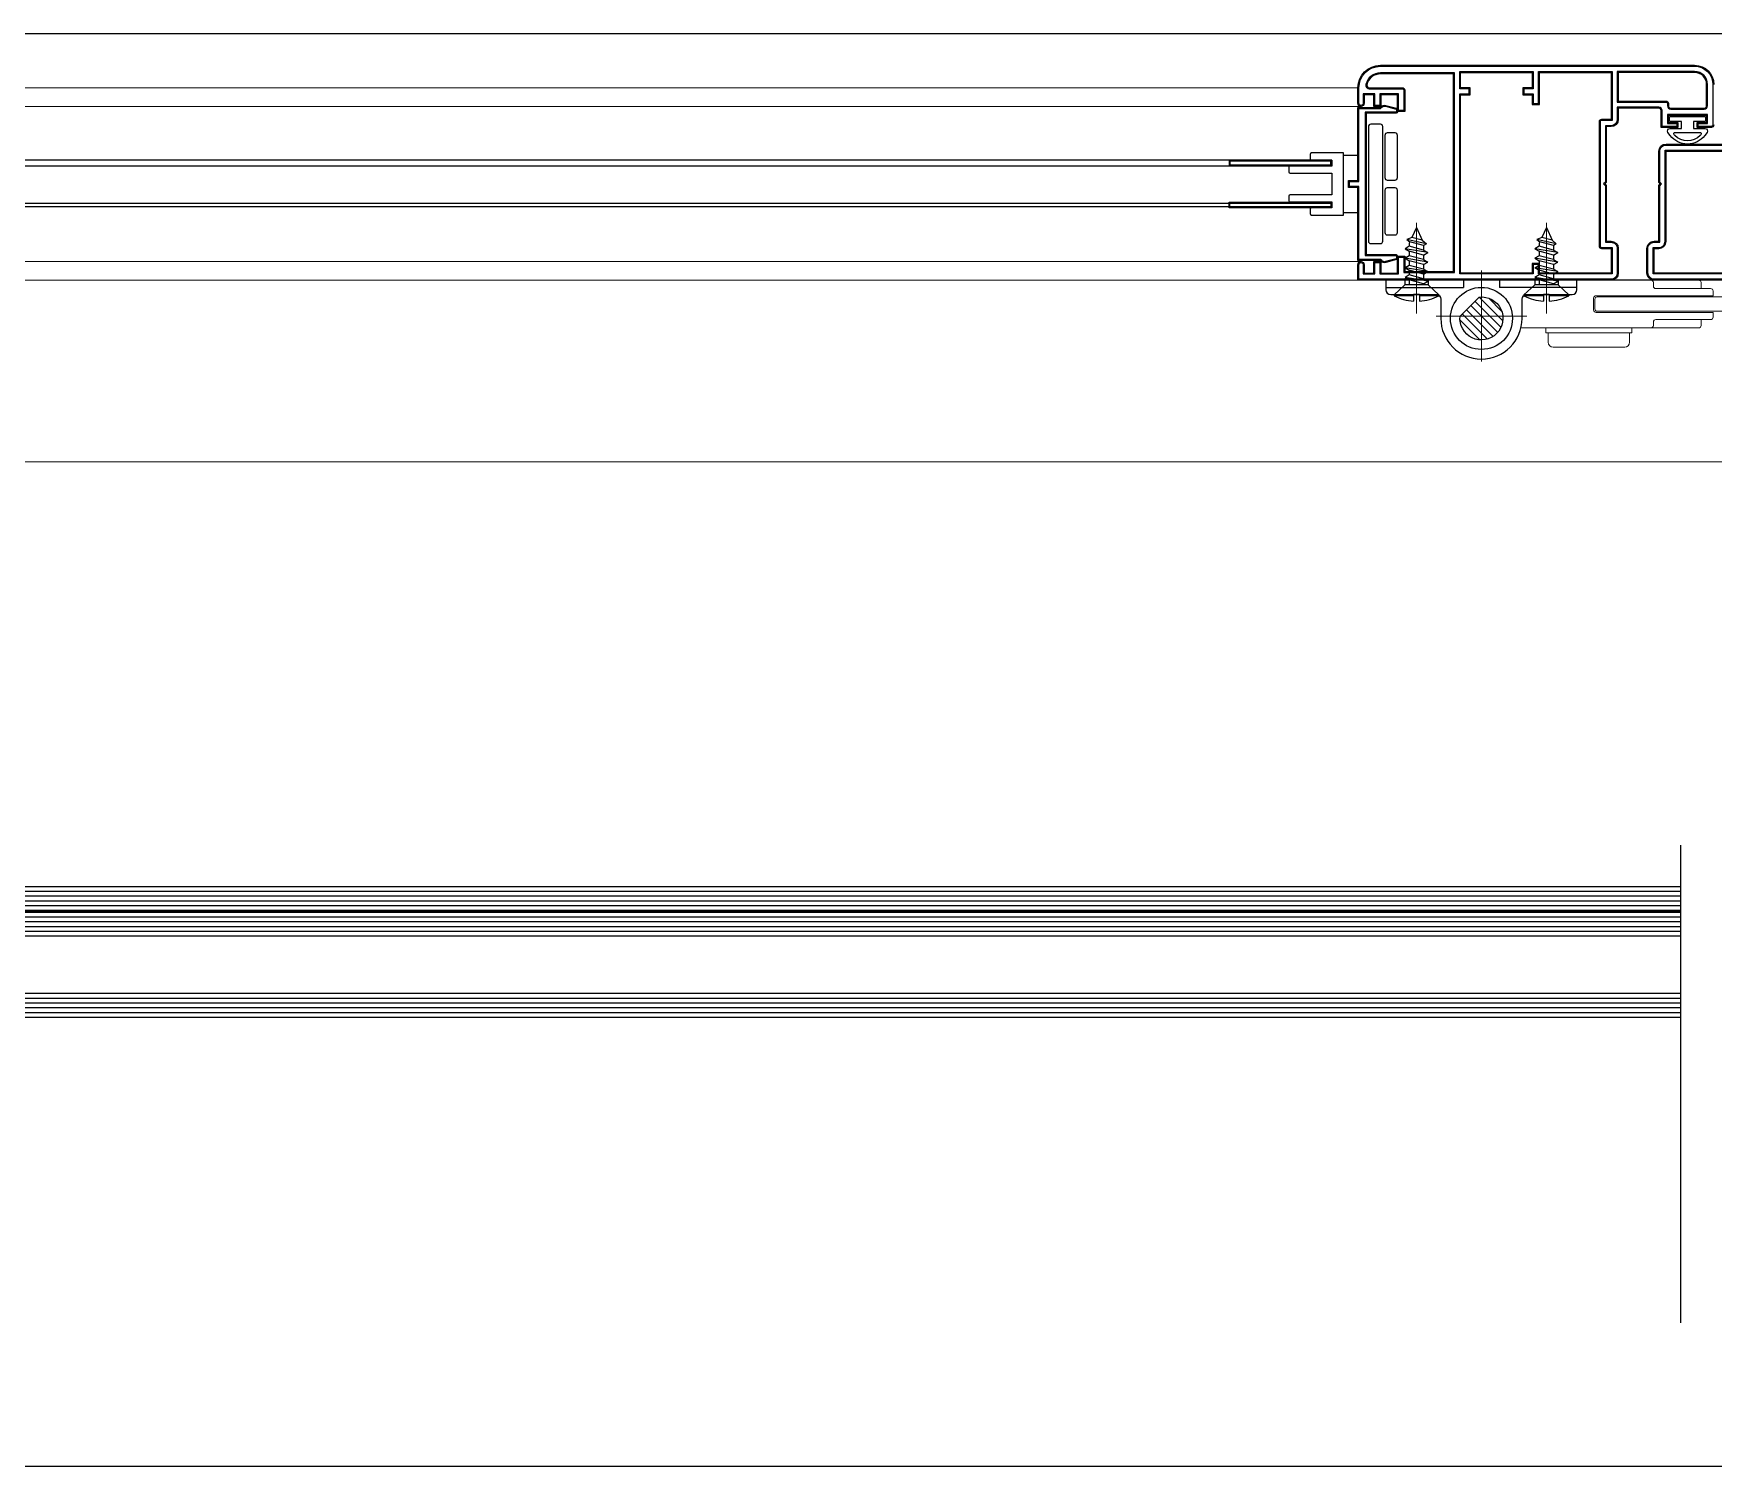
# Model space of a CAD drawing. Header units: millimetres. Extents: x 1251.1 to 1334.1, y 1577.6 to 1641.3.
# Drawn here: x 1304.3239 to 1304.6757, y 1610.4513 to 1610.7513 of the extents above; entities that cross this region are included whole.
import ezdxf

# ---------------------------------------------------------------- set-up
doc = ezdxf.new("R2010")
doc.units = ezdxf.units.MM
doc.linetypes.add('ACAD_ISO02W100', pattern=[15, 12, -3])
doc.linetypes.add('TRATTOPUNTO', pattern=[1, 0.5, -0.25, 0, -0.25])
for name, color, linetype in [('FINESTRA_finissime', 251, 'Continuous'), ('MONTANTI sezioni - windows structure section', 2, 'Continuous'), ('MURATURA', 140, 'Continuous')]:
    doc.layers.add(name, color=color, linetype=linetype)
doc.layers.add('PROIEZIONI finissime - fine lines', color=251, linetype='Continuous', lineweight=9)
doc.layers.add('TRATTEGGIO - hatch', color=252, linetype='Continuous', lineweight=20)
doc.layers.add('VETRATE sezioni - windows sections', color=7, linetype='Continuous', true_color=0x4d79ff)

# ---------------------------------------------------------------- blocks, each defined once
blk = doc.blocks.new('*X10')
at = {"color": 0}
for p, q in [((359.3648275959583, 274.5120138535726), (363.4919762077227, 278.639162465337)), ((359.8374116441786, 273.2168309488265), (365.09775321544, 278.4771725200879)), ((360.7212951206618, 272.3329474723433), (366.3101411133984, 277.9217934650799)), ((361.605178597145, 271.4490639958602), (367.2537434603975, 277.0976288591127)), ((362.4890620736281, 270.565180519377), (367.9447591065739, 276.0208775523227)), ((363.3729455501113, 269.6812970428938), (368.3248739252244, 274.6332254180068)), ((365.3812243825203, 269.9218089223364), (368.0821811389591, 272.6227656787752))]:
    blk.add_line(p, q, dxfattribs=at)

msp = doc.modelspace()

# ---------------------------------------------------------------- linework, layer by layer
at = {"layer": 'FINESTRA_finissime', "color": 145, "linetype": 'TRATTOPUNTO', "ltscale": 0.02}
msp.add_line((1304.668891743719, 1610.481328795551), (1304.668891743719, 1610.628326230804), dxfattribs=at)
at = {"layer": 'MONTANTI sezioni - windows structure section'}
for p, q in [((1304.595756264216, 1610.72477800721), (1304.160090323472, 1610.72477800721)), ((1304.574256264216, 1610.72477800721), (1304.574256264216, 1610.72357800721)), ((1304.595556264216, 1610.72457800721), (1304.574456264216, 1610.72457800721)), ((1304.574456264216, 1610.72457800721), (1304.574456264216, 1610.72377800721)), ((1304.595556264216, 1610.72377800721), (1304.595556264216, 1610.72457800721)), ((1304.595756264216, 1610.72357800721), (1304.595756264216, 1610.72477800721)), ((1304.598256264216, 1610.72577800721), (1304.601256264216, 1610.72577800721)), ((1304.160090323472, 1610.72357800721), (1304.595756264216, 1610.72357800721)), ((1304.574456264216, 1610.72377800721), (1304.595556264216, 1610.72377800721)), ((1304.159890323472, 1610.71577800721), (1304.595556264216, 1610.71577800721)), ((1304.595556264216, 1610.71497800721), (1304.159890323472, 1610.71497800721)), ((1304.574256264216, 1610.71597800721), (1304.595756264216, 1610.71597800721)), ((1304.574256264216, 1610.71477800721), (1304.574256264216, 1610.71597800721)), ((1304.595756264216, 1610.71477800721), (1304.574256264216, 1610.71477800721)), ((1304.574456264216, 1610.71497800721), (1304.574456264216, 1610.71577800721)), ((1304.595556264216, 1610.71577800721), (1304.595556264216, 1610.71497800721)), ((1304.595756264216, 1610.71597800721), (1304.595756264216, 1610.71477800721)), ((1304.598256264216, 1610.71377800721), (1304.601256264216, 1610.71377800721)), ((1304.613506785248, 1610.71062800721), (1304.612556750673, 1610.708590651489)), ((1304.613506785248, 1610.71062800721), (1304.614728126156, 1610.708008833182)), ((1304.640706785248, 1610.71062800721), (1304.639756750673, 1610.708590651489)), ((1304.640706785248, 1610.71062800721), (1304.641928126156, 1610.708008833182)), ((1304.612006785248, 1610.706738014281), (1304.611106785248, 1610.706218399038)), ((1304.611477943994, 1610.708159597696), (1304.612127612844, 1610.707670362443)), ((1304.612556750673, 1610.708590651489), (1304.611499466211, 1610.708155996316)), ((1304.615568002652, 1610.707266170491), (1304.611499466211, 1610.708155996316)), ((1304.612127612844, 1610.707670362443), (1304.612006785248, 1610.707411246829)), ((1304.612006785248, 1610.707411246829), (1304.612006785248, 1610.706738014281)), ((1304.615006785248, 1610.705934166703), (1304.612006785248, 1610.706738014281)), ((1304.615006785248, 1610.706898890523), (1304.612127612844, 1610.707670362443)), ((1304.614728126156, 1610.708008833182), (1304.612556750673, 1610.708590651489)), ((1304.614728126156, 1610.708008833182), (1304.615582708635, 1610.707256664812)), ((1304.615582708635, 1610.707256664812), (1304.615006785248, 1610.706898890523)), ((1304.615006785248, 1610.706898890523), (1304.615006785248, 1610.705934166703)), ((1304.639206785248, 1610.706738014281), (1304.638306785248, 1610.706218399038)), ((1304.638677943994, 1610.708159597696), (1304.639327612844, 1610.707670362443)), ((1304.639756750673, 1610.708590651489), (1304.638699466211, 1610.708155996316)), ((1304.642768002652, 1610.707266170491), (1304.638699466211, 1610.708155996316)), ((1304.639327612844, 1610.707670362443), (1304.639206785248, 1610.707411246829)), ((1304.639206785248, 1610.707411246829), (1304.639206785248, 1610.706738014281)), ((1304.642206785248, 1610.705934166703), (1304.639206785248, 1610.706738014281)), ((1304.642206785248, 1610.706898890523), (1304.639327612844, 1610.707670362443)), ((1304.641928126156, 1610.708008833182), (1304.639756750673, 1610.708590651489)), ((1304.641928126156, 1610.708008833182), (1304.642782708635, 1610.707256664812)), ((1304.642782708635, 1610.707256664812), (1304.642206785248, 1610.706898890523)), ((1304.642206785248, 1610.706898890523), (1304.642206785248, 1610.705934166703)), ((1304.611106785248, 1610.706218399038), (1304.612006785248, 1610.7057027381)), ((1304.615906785248, 1610.705418505765), (1304.611106785248, 1610.706218399038)), ((1304.612006785248, 1610.704738014281), (1304.611106785248, 1610.704218399038)), ((1304.611106785248, 1610.704218399038), (1304.612006785248, 1610.7037027381)), ((1304.615906785248, 1610.703418505765), (1304.611106785248, 1610.704218399038)), ((1304.612006785248, 1610.7057027381), (1304.612006785248, 1610.704738014281)), ((1304.615006785248, 1610.704898890523), (1304.612006785248, 1610.7057027381)), ((1304.615006785248, 1610.703934166703), (1304.612006785248, 1610.704738014281)), ((1304.612006785248, 1610.7037027381), (1304.612006785248, 1610.702738014281)), ((1304.615006785248, 1610.702898890523), (1304.612006785248, 1610.7037027381)), ((1304.615006785248, 1610.705934166703), (1304.615906785248, 1610.705418505765)), ((1304.615006785248, 1610.704898890523), (1304.615906785248, 1610.705418505765)), ((1304.615006785248, 1610.704898890523), (1304.615006785248, 1610.703934166703)), ((1304.615006785248, 1610.703934166703), (1304.615906785248, 1610.703418505765)), ((1304.615006785248, 1610.702898890523), (1304.615906785248, 1610.703418505765)), ((1304.638306785248, 1610.706218399038), (1304.639206785248, 1610.7057027381)), ((1304.643106785248, 1610.705418505765), (1304.638306785248, 1610.706218399038)), ((1304.639206785248, 1610.704738014281), (1304.638306785248, 1610.704218399038)), ((1304.638306785248, 1610.704218399038), (1304.639206785248, 1610.7037027381)), ((1304.643106785248, 1610.703418505765), (1304.638306785248, 1610.704218399038)), ((1304.642206785248, 1610.704898890523), (1304.639206785248, 1610.7057027381)), ((1304.639206785248, 1610.7057027381), (1304.639206785248, 1610.704738014281)), ((1304.642206785248, 1610.703934166703), (1304.639206785248, 1610.704738014281)), ((1304.642206785248, 1610.702898890523), (1304.639206785248, 1610.7037027381)), ((1304.639206785248, 1610.7037027381), (1304.639206785248, 1610.702738014281)), ((1304.642206785248, 1610.705934166703), (1304.643106785248, 1610.705418505765)), ((1304.642206785248, 1610.704898890523), (1304.643106785248, 1610.705418505765)), ((1304.642206785248, 1610.704898890523), (1304.642206785248, 1610.703934166703)), ((1304.642206785248, 1610.703934166703), (1304.643106785248, 1610.703418505765)), ((1304.642206785248, 1610.702898890523), (1304.643106785248, 1610.703418505765)), ((1304.611056264216, 1610.69962800721), (1304.611056264216, 1610.69862800721)), ((1304.612006785248, 1610.702738014281), (1304.611106785248, 1610.702218399038)), ((1304.611106785248, 1610.702218399038), (1304.612006785248, 1610.7017027381)), ((1304.615906785248, 1610.701418505765), (1304.611106785248, 1610.702218399038)), ((1304.612006785248, 1610.70073801428), (1304.611106785248, 1610.700218399038)), ((1304.611106785248, 1610.700218399038), (1304.612006785248, 1610.6997027381)), ((1304.615906785248, 1610.699418505765), (1304.611106785248, 1610.700218399038)), ((1304.615006785248, 1610.701934166703), (1304.612006785248, 1610.702738014281)), ((1304.612006785248, 1610.7017027381), (1304.612006785248, 1610.70073801428)), ((1304.615006785248, 1610.700898890523), (1304.612006785248, 1610.7017027381)), ((1304.615006785248, 1610.699934166703), (1304.612006785248, 1610.70073801428)), ((1304.612006785248, 1610.6997027381), (1304.612006785248, 1610.69862800721)), ((1304.615006785248, 1610.698898890523), (1304.612006785248, 1610.6997027381)), ((1304.615006785248, 1610.702898890523), (1304.615006785248, 1610.701934166703)), ((1304.615006785248, 1610.701934166703), (1304.615906785248, 1610.701418505765)), ((1304.615006785248, 1610.700898890523), (1304.615906785248, 1610.701418505765)), ((1304.615006785248, 1610.700898890523), (1304.615006785248, 1610.699934166703)), ((1304.615006785248, 1610.699934166703), (1304.615906785248, 1610.699418505765)), ((1304.615957306281, 1610.69962800721), (1304.615957306281, 1610.69862800721)), ((1304.623356785248, 1610.69962800721), (1304.623356785248, 1610.69812800721)), ((1304.630856785248, 1610.69962800721), (1304.630856785248, 1610.69812800721)), ((1304.638256264216, 1610.69962800721), (1304.638256264216, 1610.69862800721)), ((1304.639206785248, 1610.702738014281), (1304.638306785248, 1610.702218399038)), ((1304.643106785248, 1610.701418505765), (1304.638306785248, 1610.702218399038)), ((1304.638306785248, 1610.702218399038), (1304.639206785248, 1610.7017027381)), ((1304.639206785248, 1610.70073801428), (1304.638306785248, 1610.700218399038)), ((1304.643106785248, 1610.699418505765), (1304.638306785248, 1610.700218399038)), ((1304.638306785248, 1610.700218399038), (1304.639206785248, 1610.6997027381)), ((1304.642206785248, 1610.701934166703), (1304.639206785248, 1610.702738014281)), ((1304.642206785248, 1610.700898890523), (1304.639206785248, 1610.7017027381)), ((1304.639206785248, 1610.7017027381), (1304.639206785248, 1610.70073801428)), ((1304.642206785248, 1610.699934166703), (1304.639206785248, 1610.70073801428)), ((1304.642206785248, 1610.698898890523), (1304.639206785248, 1610.6997027381)), ((1304.639206785248, 1610.6997027381), (1304.639206785248, 1610.69862800721)), ((1304.642206785248, 1610.702898890523), (1304.642206785248, 1610.701934166703)), ((1304.642206785248, 1610.701934166703), (1304.643106785248, 1610.701418505765)), ((1304.642206785248, 1610.700898890523), (1304.643106785248, 1610.701418505765)), ((1304.642206785248, 1610.700898890523), (1304.642206785248, 1610.699934166703)), ((1304.642206785248, 1610.699934166703), (1304.643106785248, 1610.699418505765)), ((1304.643157306281, 1610.69962800721), (1304.643157306281, 1610.69862800721)), ((1304.672606785248, 1610.69962800721), (1304.646606785248, 1610.69962800721)), ((1304.607106785249, 1610.69812800721), (1304.623356785248, 1610.69812800721)), ((1304.611056264216, 1610.69862800721), (1304.608814690402, 1610.696556603564)), ((1304.608814690402, 1610.696556603564), (1304.608814690402, 1610.696371283412)), ((1304.612906785248, 1610.696556603564), (1304.608814690402, 1610.696556603564)), ((1304.612906785248, 1610.696371283412), (1304.608814690402, 1610.696371283412)), ((1304.615957306281, 1610.69862800721), (1304.611056264216, 1610.69862800721)), ((1304.612906785248, 1610.69662800721), (1304.612906785248, 1610.695245669561)), ((1304.614106785248, 1610.69662800721), (1304.612906785248, 1610.69662800721)), ((1304.614106785248, 1610.69662800721), (1304.614106785248, 1610.695245669561)), ((1304.618198880095, 1610.696556603564), (1304.614106785248, 1610.696556603564)), ((1304.618198880095, 1610.696371283412), (1304.614106785248, 1610.696371283412)), ((1304.615006785248, 1610.698898890523), (1304.615906785248, 1610.699418505765)), ((1304.615006785248, 1610.698898890523), (1304.615006785248, 1610.69862800721)), ((1304.615957306281, 1610.69862800721), (1304.618198880095, 1610.696556603564)), ((1304.618198880095, 1610.696556603564), (1304.618198880095, 1610.696371283412)), ((1304.647106785249, 1610.69812800721), (1304.630856785248, 1610.69812800721)), ((1304.638256264216, 1610.69862800721), (1304.636014690402, 1610.696556603564)), ((1304.640106785248, 1610.696556603564), (1304.636014690402, 1610.696556603564)), ((1304.636014690402, 1610.696556603564), (1304.636014690402, 1610.696371283412)), ((1304.640106785248, 1610.696371283412), (1304.636014690402, 1610.696371283412)), ((1304.643157306281, 1610.69862800721), (1304.638256264216, 1610.69862800721)), ((1304.641306785248, 1610.69662800721), (1304.640106785248, 1610.69662800721)), ((1304.640106785248, 1610.69662800721), (1304.640106785248, 1610.695245669561)), ((1304.641306785248, 1610.69662800721), (1304.641306785248, 1610.695245669561)), ((1304.645398880095, 1610.696556603564), (1304.641306785248, 1610.696556603564)), ((1304.645398880095, 1610.696371283412), (1304.641306785248, 1610.696371283412)), ((1304.642206785248, 1610.698898890523), (1304.643106785248, 1610.699418505765)), ((1304.642206785248, 1610.698898890523), (1304.642206785248, 1610.69862800721)), ((1304.643157306281, 1610.69862800721), (1304.645398880095, 1610.696556603564)), ((1304.645398880095, 1610.696556603564), (1304.645398880095, 1610.696371283412))]:
    msp.add_line(p, q, dxfattribs=at)
for points in [[(1304.675756264216, 1610.73212800721, -0.4142135623730951), (1304.675256264216, 1610.73162800721), (1304.672256264215, 1610.73162800721), (1304.672256264215, 1610.73262800721), (1304.674256264216, 1610.73262800721), (1304.674256264216, 1610.73412800721), (1304.666256264215, 1610.73412800721), (1304.666256264215, 1610.73262800721), (1304.668256264215, 1610.73262800721), (1304.668256264215, 1610.73162800721), (1304.664756264216, 1610.73162800721), (1304.664756264216, 1610.73512800721, 0.4142135623730951), (1304.664256264216, 1610.73562800721), (1304.655756264216, 1610.73562800721), (1304.655756264216, 1610.73327800721, -0.4142135623730951), (1304.654256264216, 1610.73177800721), (1304.653256264216, 1610.73177800721), (1304.653256264216, 1610.72007800721), (1304.652956264215, 1610.71977800721), (1304.653256264216, 1610.71947800721), (1304.653256264216, 1610.70777800721), (1304.654256264216, 1610.70777800721, -0.4142135623730951), (1304.655756264216, 1610.70627800721), (1304.655756264216, 1610.70112800721, -0.4142135623730951), (1304.654256264216, 1610.69962800721), (1304.601256264216, 1610.69962800721), (1304.601256264216, 1610.70287800721, -1), (1304.602556264215, 1610.70287800721), (1304.602556264215, 1610.70112800721), (1304.604556264216, 1610.70112800721), (1304.604556264216, 1610.70352800721), (1304.606056264216, 1610.70352800721), (1304.606056264216, 1610.70112800721), (1304.609556264216, 1610.70112800721), (1304.609556264216, 1610.70462800721), (1304.611056264216, 1610.70462800721), (1304.611056264216, 1610.70142800721), (1304.621256264216, 1610.70142800721), (1304.621256264216, 1610.74282800721), (1304.605956264216, 1610.74282800721, 0.3539972922353375), (1304.603119896355, 1610.740532173877, 0.4771078284050197), (1304.603608925297, 1610.73992800721), (1304.610556264216, 1610.73992800721, -0.4142135623730951), (1304.611056264216, 1610.73942800721), (1304.611056264216, 1610.73492800721), (1304.609556264216, 1610.73492800721), (1304.609556264216, 1610.73842800721), (1304.606056264216, 1610.73842800721), (1304.606056264216, 1610.73602800721), (1304.604556264216, 1610.73602800721), (1304.604556264216, 1610.73842800721), (1304.602556264215, 1610.73842800721), (1304.602556264215, 1610.73667800721, -1), (1304.601256264216, 1610.73667800721), (1304.601256264216, 1610.73992800721, -0.4142135623730951), (1304.605956264216, 1610.74462800721), (1304.671756264216, 1610.74462800721, -0.414213562373093), (1304.675756264216, 1610.74062800721)], [(1304.694256264216, 1610.69962800721), (1304.663256264216, 1610.69962800721, -0.4142135623730951), (1304.661756264215, 1610.70112800721), (1304.661756264215, 1610.70627800721, -0.4142135623730984), (1304.663256264216, 1610.70777800721), (1304.664256264216, 1610.70777800721), (1304.664256264216, 1610.71947800721), (1304.664556264216, 1610.71977800721), (1304.664256264216, 1610.72007800721), (1304.664256264216, 1610.72662800721, -0.4142135623730951), (1304.665756264216, 1610.72812800721), (1304.681756264215, 1610.72812800721)], [(1304.694256264216, 1610.69982800721), (1304.663256264216, 1610.69982800721, -0.4142135623731001), (1304.661956264216, 1610.70112800721), (1304.661956264216, 1610.70627800721, -0.4142135623731002), (1304.663256264216, 1610.70757800721), (1304.664456264215, 1610.70757800721), (1304.664456264215, 1610.719395164497), (1304.664839106928, 1610.71977800721), (1304.664456264215, 1610.720160849922), (1304.664456264215, 1610.72662800721, -0.4142135623731002), (1304.665756264216, 1610.72792800721), (1304.681956264216, 1610.72792800721)]]:
    msp.add_lwpolyline(points, format="xyb", dxfattribs=at)
for points in [[(1304.675556264215, 1610.73212800721, -0.4142135623731173), (1304.675256264216, 1610.73182800721), (1304.672456264216, 1610.73182800721), (1304.672456264216, 1610.73242800721), (1304.674456264215, 1610.73242800721), (1304.674456264215, 1610.73432800721), (1304.666056264216, 1610.73432800721), (1304.666056264216, 1610.73242800721), (1304.668056264216, 1610.73242800721), (1304.668056264216, 1610.73182800721), (1304.664956264216, 1610.73182800721), (1304.664956264216, 1610.73512800721, 0.4142135623730856), (1304.664256264216, 1610.73582800721), (1304.655556264215, 1610.73582800721), (1304.655556264215, 1610.73327800721, -0.4142135623731002), (1304.654256264216, 1610.73197800721), (1304.653056264216, 1610.73197800721), (1304.653056264216, 1610.720160849922), (1304.652673421503, 1610.71977800721), (1304.653056264216, 1610.719395164497), (1304.653056264216, 1610.70757800721), (1304.654256264216, 1610.70757800721, -0.4142135623731002), (1304.655556264215, 1610.70627800721), (1304.655556264215, 1610.70112800721, -0.4142135623731002), (1304.654256264216, 1610.69982800721), (1304.601456264216, 1610.69982800721), (1304.601456264216, 1610.70287800721, -1), (1304.602356264216, 1610.70287800721), (1304.602356264216, 1610.70092800721), (1304.604756264215, 1610.70092800721), (1304.604756264215, 1610.70332800721), (1304.605856264215, 1610.70332800721), (1304.605856264215, 1610.70092800721), (1304.609756264215, 1610.70092800721), (1304.609756264215, 1610.70442800721), (1304.610856264216, 1610.70442800721), (1304.610856264216, 1610.70122800721), (1304.621456264216, 1610.70122800721), (1304.621456264216, 1610.74302800721), (1304.605956264216, 1610.74302800721, 0.3539972922353369), (1304.602924284779, 1610.740573840543, 0.4771078284050183), (1304.603608925297, 1610.73972800721), (1304.610556264216, 1610.73972800721, -0.4142135623731173), (1304.610856264216, 1610.73942800721), (1304.610856264216, 1610.73512800721), (1304.609756264215, 1610.73512800721), (1304.609756264215, 1610.73862800721), (1304.605856264215, 1610.73862800721), (1304.605856264215, 1610.73622800721), (1304.604756264215, 1610.73622800721), (1304.604756264215, 1610.73862800721), (1304.602356264216, 1610.73862800721), (1304.602356264216, 1610.73667800721, -1), (1304.601456264216, 1610.73667800721), (1304.601456264216, 1610.73992800721, -0.4142135623730965), (1304.605956264216, 1610.74442800721), (1304.671756264216, 1610.74442800721, -0.4142135623730968), (1304.675556264215, 1610.74062800721)], [(1304.639056264215, 1610.74332800721), (1304.654456264215, 1610.74332800721), (1304.654456264215, 1610.73307800721), (1304.652256264215, 1610.73307800721, 0.4142135623731173), (1304.651956264216, 1610.73277800721), (1304.651956264216, 1610.70677800721, 0.4142135623731173), (1304.652256264215, 1610.70647800721), (1304.654456264215, 1610.70647800721), (1304.654456264215, 1610.70092800721), (1304.639056264215, 1610.70092800721), (1304.639056264215, 1610.70292800721), (1304.637956264216, 1610.70292800721), (1304.637956264216, 1610.70092800721), (1304.622556264216, 1610.70092800721), (1304.622556264216, 1610.73862800721), (1304.624556264216, 1610.73862800721), (1304.624556264216, 1610.73972800721), (1304.622556264216, 1610.73972800721), (1304.622556264216, 1610.74332800721), (1304.637956264216, 1610.74332800721), (1304.637956264216, 1610.73972800721), (1304.635956264216, 1610.73972800721), (1304.635956264216, 1610.73862800721), (1304.637956264216, 1610.73862800721), (1304.637956264216, 1610.73662800721), (1304.639056264215, 1610.73662800721)], [(1304.639256264216, 1610.74312800721), (1304.654256264216, 1610.74312800721), (1304.654256264216, 1610.73327800721), (1304.652256264215, 1610.73327800721, 0.4142135623730956), (1304.651756264216, 1610.73277800721), (1304.651756264216, 1610.70677800721, 0.4142135623730951), (1304.652256264215, 1610.70627800721), (1304.654256264216, 1610.70627800721), (1304.654256264216, 1610.70112800721), (1304.639256264216, 1610.70112800721), (1304.639256264216, 1610.70312800721), (1304.637756264216, 1610.70312800721), (1304.637756264216, 1610.70112800721), (1304.622756264216, 1610.70112800721), (1304.622756264216, 1610.73842800721), (1304.624756264216, 1610.73842800721), (1304.624756264216, 1610.73992800721), (1304.622756264216, 1610.73992800721), (1304.622756264216, 1610.74312800721), (1304.637756264216, 1610.74312800721), (1304.637756264216, 1610.73992800721), (1304.635756264216, 1610.73992800721), (1304.635756264216, 1610.73842800721), (1304.637756264216, 1610.73842800721), (1304.637756264216, 1610.73642800721), (1304.639256264216, 1610.73642800721)], [(1304.674456264215, 1610.74062800721, 0.4142135623731018), (1304.671756264216, 1610.74332800721), (1304.655556264215, 1610.74332800721), (1304.655556264215, 1610.73692800721), (1304.665756264216, 1610.73692800721, -0.4142135623731173), (1304.666056264216, 1610.73662800721), (1304.666056264216, 1610.73612800721, 0.4142135623730856), (1304.666756264216, 1610.73542800721), (1304.673756264215, 1610.73542800721, 0.4142135623730856), (1304.674456264215, 1610.73612800721)], [(1304.674256264216, 1610.74062800721, 0.4142135623731018), (1304.671756264216, 1610.74312800721), (1304.655756264216, 1610.74312800721), (1304.655756264216, 1610.73712800721), (1304.665756264216, 1610.73712800721, -0.4142135623730943), (1304.666256264215, 1610.73662800721), (1304.666256264215, 1610.73612800721, 0.4142135623730951), (1304.666756264216, 1610.73562800721), (1304.673756264215, 1610.73562800721, 0.4142135623730951), (1304.674256264216, 1610.73612800721)], [(1304.609556264216, 1610.735337028862), (1304.609556264216, 1610.73487800721, -0.4142135623730843), (1304.609256264216, 1610.73457800721), (1304.602956264216, 1610.73457800721), (1304.602956264216, 1610.70497800721), (1304.609256264216, 1610.70497800721, -0.4142135623730843), (1304.609556264216, 1610.70467800721), (1304.609556264216, 1610.704218985558, -0.3394542588633662), (1304.609333909929, 1610.70392920781), (1304.607069040367, 1610.70332233784, -0.2679491924311567), (1304.606103114541, 1610.703581156885), (1304.605906264216, 1610.70377800721), (1304.601256264216, 1610.70377800721), (1304.601256264216, 1610.71902800721), (1304.599256264215, 1610.71902800721), (1304.599256264215, 1610.72052800721), (1304.601256264216, 1610.72052800721), (1304.601256264216, 1610.73577800721), (1304.605906264216, 1610.73577800721), (1304.606103114541, 1610.735974857535, -0.2679491924311567), (1304.607069040367, 1610.73623367658), (1304.609333909929, 1610.73562680661, -0.3394542588633662)], [(1304.609356264216, 1610.735337028862), (1304.609356264216, 1610.73487800721, -0.4142135623731616), (1304.609256264216, 1610.73477800721), (1304.602756264216, 1610.73477800721), (1304.602756264216, 1610.70477800721), (1304.609256264216, 1610.70477800721, -0.4142135623731618), (1304.609356264216, 1610.70467800721), (1304.609356264216, 1610.704218985558, -0.3394542588634982), (1304.60928214612, 1610.704122392975), (1304.607017276558, 1610.703515523005, -0.2679491924311567), (1304.606244535897, 1610.703722578241), (1304.605989106928, 1610.70397800721), (1304.601456264216, 1610.70397800721), (1304.601456264216, 1610.71922800721), (1304.599456264216, 1610.71922800721), (1304.599456264216, 1610.72032800721), (1304.601456264216, 1610.72032800721), (1304.601456264216, 1610.73557800721), (1304.605989106928, 1610.73557800721), (1304.606244535897, 1610.735833436179, -0.2679491924311512), (1304.607017276558, 1610.736040491415), (1304.60928214612, 1610.735433621445, -0.339454258863412)], [(1304.603456264216, 1610.70777800721, 0.4142135623730965), (1304.603956264216, 1610.70727800721), (1304.605956264216, 1610.70727800721, 0.4142135623730951), (1304.606456264215, 1610.70777800721), (1304.606456264215, 1610.73177800721, 0.4142135623730948), (1304.605956264216, 1610.73227800721), (1304.603956264216, 1610.73227800721, 0.4142135623730954), (1304.603456264216, 1610.73177800721)], [(1304.666506264216, 1610.73367800721, -0.4142135623730951), (1304.666706264215, 1610.73387800721), (1304.673806264216, 1610.73387800721, -0.4142135623731367), (1304.674006264215, 1610.73367800721), (1304.674006264215, 1610.73307800721, -0.4142135623731367), (1304.673806264216, 1610.73287800721), (1304.671506264215, 1610.73287800721), (1304.671506264215, 1610.73137800721), (1304.673943764215, 1610.73137800721, -0.6180339887499421), (1304.674343764216, 1610.73057800721), (1304.673856264215, 1610.72992800721, -0.4999999999999171), (1304.666656264215, 1610.72992800721), (1304.666168764216, 1610.73057800721, -0.618033988749942), (1304.666568764215, 1610.73137800721), (1304.669006264216, 1610.73137800721), (1304.669006264216, 1610.73287800721), (1304.666706264215, 1610.73287800721, -0.4142135623731367), (1304.666506264216, 1610.73307800721)], [(1304.609456264216, 1610.72102800721, -0.4142135623730958), (1304.608956264216, 1610.72052800721), (1304.607456264215, 1610.72052800721, -0.4142135623730943), (1304.606956264216, 1610.72102800721), (1304.606956264216, 1610.73002800721, -0.4142135623730958), (1304.607456264215, 1610.73052800721), (1304.608956264216, 1610.73052800721, -0.4142135623730943), (1304.609456264216, 1610.73002800721)], [(1304.663056264216, 1610.70647800721), (1304.664256264216, 1610.70647800721, 0.4142135623731002), (1304.665556264216, 1610.70777800721), (1304.665556264216, 1610.72682800721), (1304.681756264215, 1610.72682800721, 0.4142135623731002), (1304.683056264216, 1610.72812800721), (1304.683056264216, 1610.73022800721), (1304.702656264215, 1610.73022800721), (1304.702656264215, 1610.70932800721), (1304.695756264216, 1610.70932800721, 0.4142135623731002), (1304.694456264216, 1610.70802800721), (1304.694456264216, 1610.70092800721), (1304.663056264216, 1610.70092800721)], [(1304.663256264216, 1610.70627800721), (1304.664256264216, 1610.70627800721, 0.4142135623730951), (1304.665756264216, 1610.70777800721), (1304.665756264216, 1610.72662800721), (1304.681756264215, 1610.72662800721, 0.4142135623730951), (1304.683256264216, 1610.72812800721), (1304.683256264216, 1610.73002800721), (1304.702456264215, 1610.73002800721), (1304.702456264215, 1610.70952800721), (1304.695756264216, 1610.70952800721, 0.4142135623730951), (1304.694256264216, 1610.70802800721), (1304.694256264216, 1610.70112800721), (1304.663256264216, 1610.70112800721)], [(1304.667573028828, 1610.729937236343), (1304.667444326812, 1610.730065577931, -0.6686858171756838), (1304.667656161184, 1610.73057800721), (1304.672856367246, 1610.73057800721, -0.6686858171756858), (1304.67306820162, 1610.730065577931), (1304.672939499602, 1610.729937236343, -0.4133924061999673)], [(1304.587056264216, 1610.72352800721, 0.4142135623730951), (1304.586756264215, 1610.72322800721), (1304.586756264215, 1610.72232800721, 0.4142135623730979), (1304.587056264216, 1610.72202800721), (1304.595756264216, 1610.72202800721), (1304.595756264216, 1610.71752800721), (1304.587056264216, 1610.71752800721, 0.4142135623730917), (1304.586756264215, 1610.71722800721), (1304.586756264215, 1610.71632800721, 0.4142135623730979), (1304.587056264216, 1610.71602800721), (1304.595756264216, 1610.71602800721), (1304.595756264216, 1610.71477800721), (1304.591556264216, 1610.71477800721, 0.4142135623730974), (1304.591256264215, 1610.71447800721), (1304.591256264215, 1610.71357800721, 0.4142135623730921), (1304.591556264216, 1610.71327800721), (1304.598256264216, 1610.71327800721), (1304.598256264216, 1610.72627800721), (1304.591556264216, 1610.72627800721, 0.4142135623730951), (1304.591256264215, 1610.72597800721), (1304.591256264215, 1610.72507800721, 0.4142135623730951), (1304.591556264216, 1610.72477800721), (1304.595756264216, 1610.72477800721), (1304.595756264216, 1610.72352800721)], [(1304.609456264216, 1610.70952800721, -0.4142135623730951), (1304.608956264216, 1610.70902800721), (1304.607456264215, 1610.70902800721, -0.4142135623730951), (1304.606956264216, 1610.70952800721), (1304.606956264216, 1610.71852800721, -0.4142135623730945), (1304.607456264215, 1610.71902800721), (1304.608956264216, 1610.71902800721, -0.4142135623730951), (1304.609456264216, 1610.71852800721)], [(1304.618606785248, 1610.69162800721, 0.9999999999999901), (1304.635606785248, 1610.69162800721), (1304.635606785248, 1610.69562800721, -0.4142135623730951), (1304.636606785248, 1610.69662800721), (1304.646106785248, 1610.69662800721, 0.4142135623730951), (1304.647106785249, 1610.69762800721), (1304.647106785249, 1610.69962800721), (1304.607106785249, 1610.69962800721), (1304.607106785249, 1610.69762800721, 0.4142135623730951), (1304.608106785248, 1610.69662800721), (1304.617606785248, 1610.69662800721, -0.4142135623730951), (1304.618606785248, 1610.69562800721)], [(1304.622631911514, 1610.692102880944), (1304.626631911514, 1610.696102880944, -2.828427124730204)]]:
    msp.add_lwpolyline(points, format="xyb", close=True, dxfattribs=at)
msp.add_circle((1304.627106785249, 1610.69162800721), 0.006499999999999994, dxfattribs=at)
for centre, start, end in [((1304.613506785248, 1610.70542800721), 242.6122924694958, 266.6277133165819), ((1304.613506785248, 1610.70542800721), 273.3722866834178, 297.3877075305043), ((1304.640706785248, 1610.70542800721), 242.6122924694958, 266.6277133165819), ((1304.640706785248, 1610.70542800721), 273.3722866834178, 297.3877075305043)]:
    msp.add_arc(centre, 0.0102, start, end, dxfattribs=at)
at = {"layer": 'MURATURA', "linetype": 'ACAD_ISO02W100'}
msp.add_line((1298.445591506608, 1610.751261697454), (1311.445591506608, 1610.751261697454), dxfattribs=at)
at = {"layer": 'MURATURA'}
msp.add_line((1311.445591506608, 1610.451261697454), (1298.445591506608, 1610.451261697454), dxfattribs=at)
at = {"layer": 'PROIEZIONI finissime - fine lines'}
for p, q in [((1304.140090323472, 1610.73992800721), (1304.574256264216, 1610.73992800721)), ((1304.601256264216, 1610.73992800721), (1304.574256264216, 1610.73992800721)), ((1304.139440323472, 1610.73602800721), (1304.574256264216, 1610.73602800721)), ((1304.601906264216, 1610.73602800721), (1304.574256264216, 1610.73602800721)), ((1304.613506785248, 1610.69262800721), (1304.613506785248, 1610.71162800721)), ((1304.640706785248, 1610.69262800721), (1304.640706785248, 1610.71162800721)), ((1304.139440323472, 1610.70352800721), (1304.574256264216, 1610.70352800721)), ((1304.601906264216, 1610.70352800721), (1304.574256264216, 1610.70352800721)), ((1304.140090323472, 1610.69962800721), (1304.574256264216, 1610.69962800721)), ((1304.601256264216, 1610.69962800721), (1304.574256264216, 1610.69962800721)), ((1304.627106785249, 1610.70162800721), (1304.627106785249, 1610.68262800721)), ((1304.675606785248, 1610.69637800721), (1304.651106785248, 1610.69637800721)), ((1304.651356785248, 1610.69612800721), (1304.720106785248, 1610.69612800721)), ((1304.663106785249, 1610.69912800721), (1304.663106785249, 1610.69837800721)), ((1304.675106785248, 1610.69787800721), (1304.663606785248, 1610.69787800721)), ((1304.673106785248, 1610.69912800721), (1304.673106785248, 1610.69787800721)), ((1304.675606785248, 1610.69737800721), (1304.675606785248, 1610.69637800721)), ((1304.650606785248, 1610.69587800721), (1304.650606785248, 1610.69337800721)), ((1304.650856785248, 1610.69562800721), (1304.650856785248, 1610.69362800721)), ((1304.675606785248, 1610.69287800721), (1304.651106785248, 1610.69287800721)), ((1304.651356785248, 1610.69312800721), (1304.720106785248, 1610.69312800721)), ((1304.675606785248, 1610.69187800721), (1304.675606785248, 1610.69287800721)), ((1304.636606785248, 1610.69212800721), (1304.617606785248, 1610.69212800721)), ((1304.672606785248, 1610.68962800721), (1304.635368141069, 1610.68962800721)), ((1304.640606785249, 1610.68862800721), (1304.640606785249, 1610.68962800721)), ((1304.658606785249, 1610.68862800721), (1304.658606785249, 1610.68962800721)), ((1304.663106785249, 1610.69012800721), (1304.663106785249, 1610.69087800721)), ((1304.675106785248, 1610.69137800721), (1304.663606785248, 1610.69137800721)), ((1304.673106785248, 1610.69012800721), (1304.673106785248, 1610.69137800721)), ((1304.658606785249, 1610.68862800721), (1304.640606785249, 1610.68862800721)), ((1304.641106785248, 1610.68662800721), (1304.641106785248, 1610.68862800721)), ((1304.657106785248, 1610.68562800721), (1304.642106785248, 1610.68562800721)), ((1304.658106785248, 1610.68662800721), (1304.658106785248, 1610.68862800721)), ((1304.078590323472, 1610.66162800721), (1305.278590323472, 1610.66162800721))]:
    msp.add_line(p, q, dxfattribs=at)
for centre, radius, start, end in [((1304.662606785248, 1610.69912800721), 0.0004999999999999995, 0, 90), ((1304.672606785248, 1610.69912800721), 0.0004999999999999995, 0, 90), ((1304.651106785248, 1610.69587800721), 0.0004999999999999995, 90, 180), ((1304.651356785248, 1610.69562800721), 0.0004999999999999995, 90, 180), ((1304.663606785248, 1610.69837800721), 0.0004999999999999995, 180, 270), ((1304.675106785248, 1610.69737800721), 0.0004999999999999995, 0, 90), ((1304.651106785248, 1610.69337800721), 0.0004999999999999995, 180, 270), ((1304.651356785248, 1610.69362800721), 0.0004999999999999995, 180, 270), ((1304.662606785248, 1610.69012800721), 0.0004999999999999995, 270, 0), ((1304.663606785248, 1610.69087800721), 0.0004999999999999995, 90, 180), ((1304.672606785248, 1610.69012800721), 0.0004999999999999995, 270, 0), ((1304.675106785248, 1610.69187800721), 0.0004999999999999995, 270, 0), ((1304.642106785248, 1610.68662800721), 0.000999999999999999, 180, 270), ((1304.657106785248, 1610.68662800721), 0.000999999999999999, 270, 0)]:
    msp.add_arc(centre, radius, start, end, dxfattribs=at)
at = {"layer": 'VETRATE sezioni - windows sections', "linetype": 'Continuous'}
for p, q in [((1304.668896031719, 1610.5716301781), (1304.129838062402, 1610.5716301781)), ((1304.668896031719, 1610.5706301781), (1304.129838062402, 1610.5706301781)), ((1304.668896031719, 1610.5696301781), (1304.129838062402, 1610.5696301781)), ((1304.668891743719, 1610.5726280301), (1304.130333774402, 1610.5726280301)), ((1304.668896031719, 1610.5686301781), (1304.129838062402, 1610.5686301781)), ((1304.668896031719, 1610.5676301781), (1304.129838062402, 1610.5676301781)), ((1304.668896031719, 1610.5674401781), (1304.129838062402, 1610.5674401781)), ((1304.668896031719, 1610.5672501781), (1304.129838062402, 1610.5672501781)), ((1304.668896031719, 1610.5662501781), (1304.129838062402, 1610.5662501781)), ((1304.668896031719, 1610.5652501781), (1304.129838062402, 1610.5652501781)), ((1304.668896031719, 1610.5642501781), (1304.129838062402, 1610.5642501781)), ((1304.668896031719, 1610.5632501781), (1304.129838062402, 1610.5632501781)), ((1304.668896031719, 1610.5622501781), (1304.130333774402, 1610.5622501781)), ((1304.668891743719, 1610.5492501781), (1304.129833774402, 1610.5492501781)), ((1304.668891743719, 1610.5482501781), (1304.129833774402, 1610.5482501781)), ((1304.668891743719, 1610.5502501781), (1304.130333774402, 1610.5502501781)), ((1304.668891743719, 1610.5472501781), (1304.129833774402, 1610.5472501781)), ((1304.668891743719, 1610.5462501781), (1304.129833774402, 1610.5462501781)), ((1304.668891743719, 1610.5452501781), (1304.130333774402, 1610.5452501781))]:
    msp.add_line(p, q, dxfattribs=at)

# ---------------------------------------------------------------- block references
at = {"layer": 'TRATTEGGIO - hatch', "xscale": -0.0009999999999763531, "yscale": 0.0009999999999763531, "zscale": 0.0009999999999763531, "rotation": 180}
msp.add_blockref('*X10', (1304.263256264216, 1610.965781476239), dxfattribs=at)

doc.saveas('drawing.dxf')
